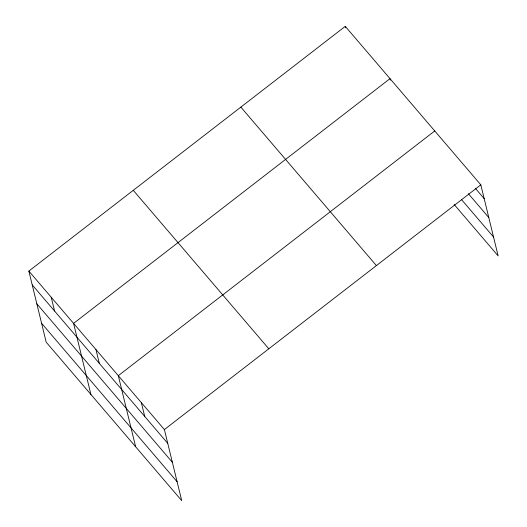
<?xml version="1.0" encoding="UTF-8"?>
<svg xmlns="http://www.w3.org/2000/svg" width="527" height="527" viewBox="0 0 527 527"><rect width="100%" height="100%" fill="white"/><g stroke="black" fill="none" stroke-linecap="round" stroke-linejoin="round"><path stroke-width="0.79" d="M28.853 271.082L164.391 429.564L181.723 500.65L46.185 342.168L28.853 271.082L345.277 26.35L480.815 184.832L498.147 255.918L454.155 204.483M434.735 130.946L118.311 375.679L135.637 446.764M164.391 429.564L480.815 184.832M475.288 188.258L484.188 198.666M468.371 193.679L488.792 217.559M461.599 199.674L493.542 237.025M240.859 107.113L376.397 265.595M133.278 190.319L268.81 348.802M32.226 284.909L167.764 443.398M36.831 303.809L172.369 462.291M41.58 323.275L177.112 481.757M390.382 80.183L390.006 78.648L73.582 323.38L90.907 394.466M345.277 26.35L345.653 27.885M141.348 402.621L144.721 416.455M95.947 349.533L99.32 363.36M51.218 297.228L54.591 311.062"/></g></svg>
